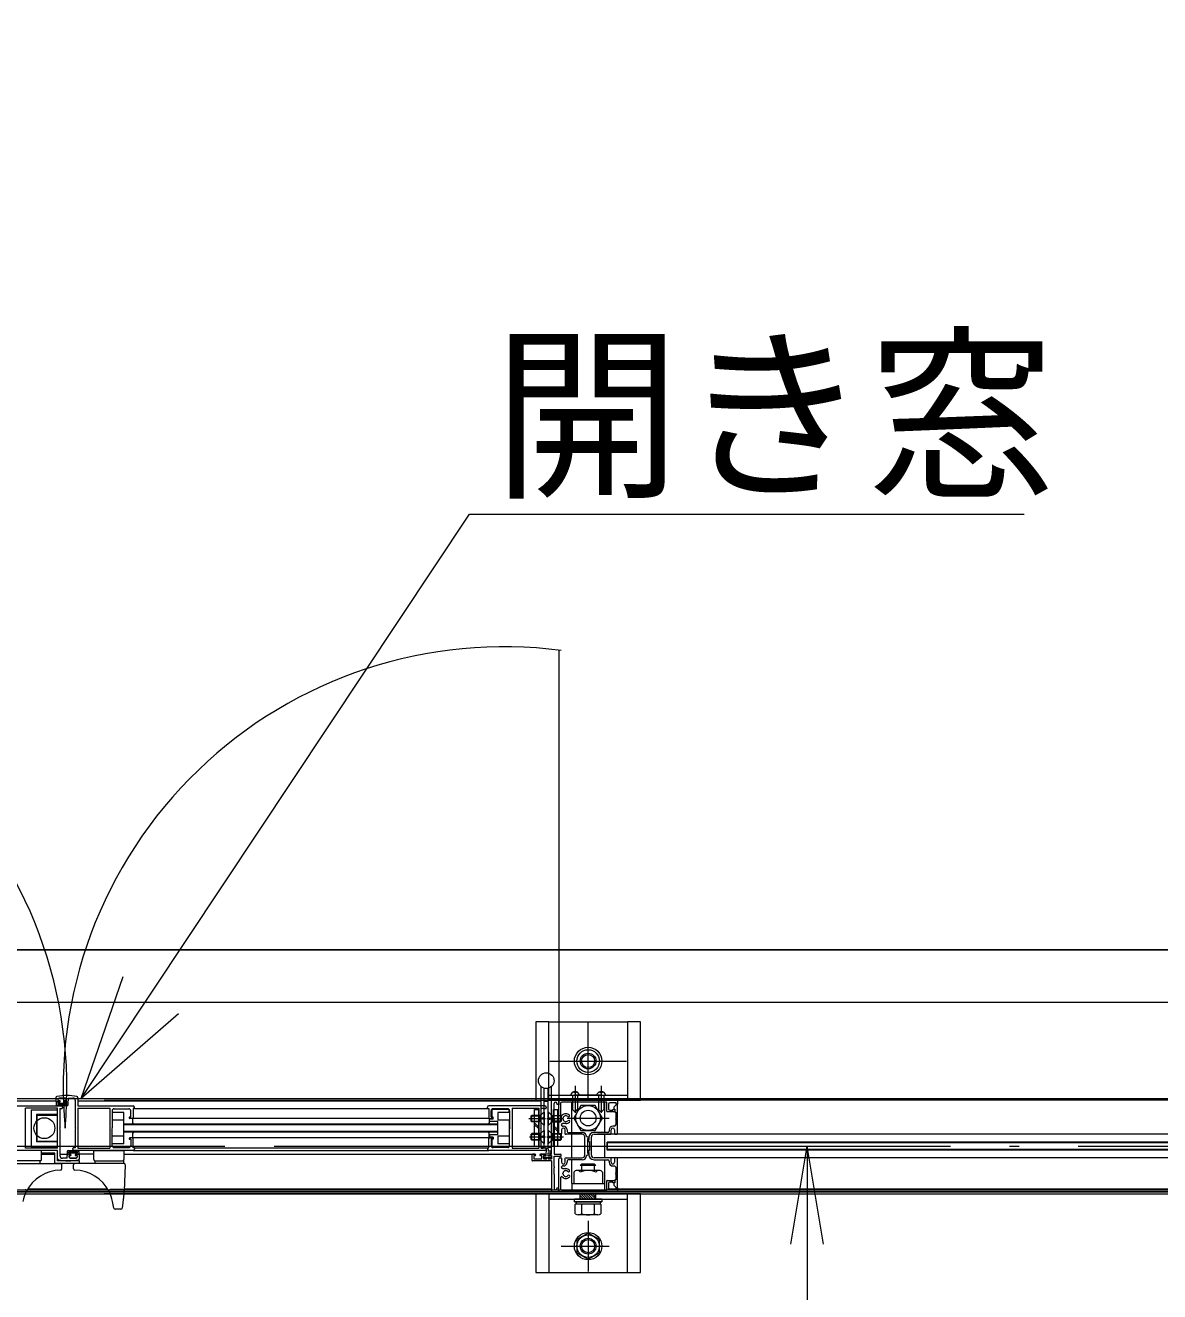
# Model space of a CAD drawing. Header units: millimetres. Extents: x -13466 to 37833, y -11727 to 34084.
# Drawn here: x 8202 to 9069, y 14027 to 14995 of the extents above; entities that cross this region are included whole.
import ezdxf

# ---------------------------------------------------------------- set-up
doc = ezdxf.new("R2010")
doc.units = ezdxf.units.MM
doc.header["$LTSCALE"] = 30
doc.header["$PDSIZE"] = 300
doc.linetypes.add('SXF_一点短鎖線', pattern=[9.25, 6, -1.5, 0.25, -1.5])
for name, color, linetype, lineweight in [('D-BMK', 2, 'SXF_一点短鎖線', 13), ('D-STR-DIM', 7, 'Continuous', 13), ('D-STR-HTXT', 7, 'Continuous', 13), ('D-STR-STR1', 2, 'Continuous', 13), ('D-STR-TXT', 7, 'Continuous', 13)]:
    doc.layers.add(name, color=color, linetype=linetype, lineweight=lineweight)
doc.styles.add('MS ゴシック', font='MS Gothic.ttf')
doc.dimstyles.new('DIM-30-F', dxfattribs={"dimscale": 30, "dimtxt": 3.5, "dimasz": 2.5, "dimexe": 0, "dimexo": 2, "dimgap": 0.8, "dimtad": 1, "dimdec": 0, "dimzin": 0, "dimdsep": 46, "dimtxsty": 'MS ゴシック', "dimblk": 'OPEN', "dimcen": 0.1, "dimaunit": 1, "dimadec": 4, "dimazin": 0, "dimtfac": 1, "dimtdec": 0, "dimtmove": 2, "dimatfit": 3, "dimldrblk": 'OPEN', "dimfxl": 1, "dimtolj": 1, "dimtzin": 0, "dimlwd": -1, "dimlwe": -1, "dimarcsym": 2})

# ---------------------------------------------------------------- blocks, each defined once
blk = doc.blocks.new('_Open')
at = {"color": 0, "linetype": 'ByBlock', "lineweight": -2}
for p, q in [((-1, 0.167), (0, 0)), ((-1, -0.167), (0, 0)), ((0, 0), (-1, 0))]:
    blk.add_line(p, q, dxfattribs=at)
blk = doc.blocks.new('*D20')
at = {"layer": 'D-STR-DIM', "color": 0, "transparency": 16777216}
for p, q in [((8743.3, 12827.45), (8769.9, 12881.24)), ((8837.13, 12848), (9599.08, 12471.25)), ((9692.9, 12491.8), (9666.31, 12438.01))]:
    blk.add_line(p, q, dxfattribs=at)
at = {"layer": 'Defpoints', "color": 0, "transparency": 16777216}
for p in [(8769.9, 12881.24), (9666.31, 12438.01), (9666.31, 12438.01)]:
    blk.add_point(p, dxfattribs=at)
at = {"layer": 'D-STR-DIM', "color": 0, "transparency": 16777216, "xscale": 75, "yscale": 75, "zscale": 75}
for p, rotation in [((8769.9, 12881.24), 153.6900675261025), ((9666.31, 12438.01), 333.6900675261025)]:
    blk.add_blockref('_Open', p, dxfattribs=dict(at, rotation=rotation))
at = {"layer": 'D-STR-DIM', "color": 0, "transparency": 16777216, "insert": (9252.01, 12728.2), "char_height": 105, "width": 46998.7126, "attachment_point": 5, "rotation": 333.69007, "style": 'MS ゴシック'}
blk.add_mtext('\\A1;R1000', dxfattribs=at)
blk = doc.blocks.new('*D21')
at = {"layer": 'D-STR-DIM', "color": 0, "transparency": 16777216}
for p, q in [((8392.31, 13062.4), (8799.83, 13062.4)), ((8799.83, 11713.01), (8799.83, 12987.4)), ((8784.91, 11638.01), (8799.83, 11638.01))]:
    blk.add_line(p, q, dxfattribs=at)
at = {"layer": 'Defpoints', "color": 0, "transparency": 16777216}
for p in [(8332.31, 13062.4), (8799.83, 13062.4), (8724.91, 11638.01)]:
    blk.add_point(p, dxfattribs=at)
at = {"layer": 'D-STR-DIM', "color": 0, "transparency": 16777216, "xscale": 75, "yscale": 75, "zscale": 75}
for p, rotation in [((8799.83, 13062.4), 90), ((8799.83, 11638.01), 270)]:
    blk.add_blockref('_Open', p, dxfattribs=dict(at, rotation=rotation))
at = {"layer": 'D-STR-DIM', "color": 0, "transparency": 16777216, "insert": (8723.33, 12350.2), "char_height": 105, "width": 40711.0964, "attachment_point": 5, "rotation": 90, "style": 'MS ゴシック'}
blk.add_mtext('\\A1;1424', dxfattribs=at)
blk = doc.blocks.new('*D22')
at = {"layer": 'D-STR-DIM', "color": 0, "transparency": 16777216}
for p, q in [((8392.31, 14138.01), (8799.83, 14138.01)), ((8799.83, 14063.01), (8799.83, 13137.4)), ((8392.31, 13062.4), (8799.83, 13062.4))]:
    blk.add_line(p, q, dxfattribs=at)
at = {"layer": 'Defpoints', "color": 0, "transparency": 16777216}
for p in [(8332.31, 14138.01), (8332.31, 13062.4), (8799.83, 13062.4)]:
    blk.add_point(p, dxfattribs=at)
at = {"layer": 'D-STR-DIM', "color": 0, "transparency": 16777216, "xscale": 75, "yscale": 75, "zscale": 75}
for p, rotation in [((8799.83, 14138.01), 90), ((8799.83, 13062.4), 270)]:
    blk.add_blockref('_Open', p, dxfattribs=dict(at, rotation=rotation))
at = {"layer": 'D-STR-DIM', "color": 0, "transparency": 16777216, "insert": (8723.33, 13600.2), "char_height": 105, "width": 38822.3745, "attachment_point": 5, "rotation": 90, "style": 'MS ゴシック'}
blk.add_mtext('\\A1;1076', dxfattribs=at)

msp = doc.modelspace()

# ---------------------------------------------------------------- linework, layer by layer
at = {"layer": 'D-BMK', "linetype": 'SXF_一点短鎖線'}
msp.add_line((5399.481, 14138.012), (10988.159, 14138.012), dxfattribs=at)
at = {"layer": 'D-STR-HTXT', "linetype": 'Continuous'}
for points in [[(8244.656, 14174.511), (8541.68, 14620.989), (8965.726, 14620.989)], [(6032.306, 14288.012), (10432.306, 14288.012), (10432.306, 11488.012), (6032.306, 11488.012), (6032.306, 14288.012)], [(8319.078, 14239.205), (8244.656, 14174.511), (8276.761, 14267.749)]]:
    msp.add_lwpolyline(points, dxfattribs=at)
at = {"layer": 'D-STR-STR1', "linetype": 'Continuous'}
for p, q in [((8609.806, 14516.777), (8609.806, 14169.513)), ((10432.306, 14288.012), (6032.306, 14288.012)), ((6072.307, 14248.012), (10392.307, 14248.012)), ((8596.306, 14137.013), (8596.306, 14183.541)), ((8598.806, 14137.013), (8598.806, 14182.203)), ((8601.806, 14137.013), (8601.806, 14182.203)), ((8604.306, 14137.013), (8604.306, 14183.541)), ((6227.007, 14174.511), (10262.306, 14174.511)), ((8225.306, 14172.313), (7870.306, 14172.313)), ((8225.306, 14174.955), (8225.306, 14172.513)), ((8225.606, 14171.213), (8225.606, 14169.713)), ((8226.106, 14171.713), (8228.106, 14171.713)), ((8228.106, 14171.713), (8226.106, 14171.713)), ((8226.806, 14170.513), (8226.806, 14169.913)), ((8233.406, 14170.513), (8226.806, 14170.513)), ((8227.106, 14172.713), (8227.106, 14173.913)), ((8227.106, 14172.713), (8227.106, 14173.913)), ((8228.106, 14172.713), (8227.106, 14172.713)), ((8227.106, 14172.713), (8228.106, 14172.713)), ((8227.906, 14174.713), (8232.306, 14174.713)), ((8232.306, 14174.713), (8227.906, 14174.713)), ((8232.106, 14172.713), (8233.106, 14172.713)), ((8233.106, 14172.713), (8232.106, 14172.713)), ((8232.106, 14171.713), (8234.106, 14171.713)), ((8232.106, 14171.713), (8233.806, 14171.713)), ((8233.106, 14173.913), (8233.106, 14172.713)), ((8233.106, 14172.713), (8233.106, 14173.913)), ((8233.406, 14170.513), (8233.406, 14169.913)), ((8234.606, 14174.713), (8234.606, 14172.513)), ((8234.606, 14174.713), (8238.306, 14174.713)), ((8234.606, 14169.713), (8234.606, 14171.213)), ((8240.306, 14152.013), (8240.306, 14172.713)), ((8242.106, 14174.955), (8242.106, 14168.713)), ((8596.306, 14172.313), (8242.106, 14172.313)), ((8262.306, 14173.013), (8652.306, 14173.013)), ((8598.806, 14172.313), (8601.806, 14172.313)), ((8604.306, 14131.713), (8604.306, 14172.513)), ((8609.306, 14173.013), (8604.806, 14173.013)), ((8606.306, 14159.471), (8606.306, 14170.513)), ((8608.306, 14170.513), (8608.306, 14170.013)), ((8609.806, 14147.813), (8609.806, 14172.713)), ((8609.806, 14171.513), (8609.806, 14172.513)), ((8610.106, 14173.013), (8654.506, 14173.013)), ((8611.206, 14170.613), (8611.206, 14162.145)), ((8646.606, 14171.613), (8612.206, 14171.613)), ((8612.306, 14173.013), (8652.306, 14173.013)), ((8619.806, 14148.413), (8619.806, 14171.613)), ((9460.106, 14173.012), (8639.356, 14173.012)), ((8644.806, 14171.613), (8644.806, 14148.413)), ((8646.606, 14164.613), (8646.606, 14171.613)), ((8653.806, 14171.013), (8648.806, 14171.013)), ((8653.806, 14170.013), (8653.806, 14171.013)), ((8654.806, 14172.713), (8654.806, 14170.013)), ((8184.306, 14168.713), (8229.306, 14168.713)), ((8202.106, 14136.513), (8202.106, 14166.913)), ((8226.506, 14166.913), (8202.106, 14166.913)), ((8206.506, 14165.713), (8226.506, 14165.713)), ((8206.506, 14165.713), (8206.506, 14137.713)), ((8226.506, 14162.213), (8210.506, 14162.213)), ((8210.506, 14162.213), (8210.506, 14141.213)), ((8211.006, 14161.713), (8226.506, 14161.713)), ((8211.006, 14141.713), (8211.006, 14161.713)), ((8226.506, 14136.513), (8226.506, 14166.913)), ((8233.606, 14168.713), (8226.606, 14168.713)), ((8233.406, 14169.913), (8226.806, 14169.913)), ((8228.306, 14166.713), (8229.806, 14166.713)), ((8228.306, 14166.713), (8228.306, 14152.013)), ((8230.306, 14167.713), (8230.306, 14167.213)), ((8242.106, 14168.713), (8284.306, 14168.713)), ((8242.106, 14166.913), (8266.506, 14166.913)), ((8242.106, 14166.913), (8242.106, 14136.513)), ((8266.506, 14166.913), (8266.506, 14136.513)), ((8268.306, 14165.013), (8268.306, 14152.013)), ((8277.306, 14163.713), (8268.306, 14163.713)), ((8269.806, 14166.513), (8281.006, 14166.513)), ((8277.306, 14139.713), (8277.306, 14163.713)), ((8282.506, 14160.213), (8282.506, 14165.013)), ((8285.306, 14166.713), (8284.306, 14166.713)), ((8284.306, 14166.713), (8284.306, 14159.713)), ((8285.306, 14166.713), (8285.306, 14167.713)), ((8285.306, 14166.713), (8555.306, 14166.713)), ((8555.306, 14166.713), (8555.306, 14167.713)), ((8555.306, 14166.713), (8556.306, 14166.713)), ((8599.306, 14168.713), (8556.306, 14168.713)), ((8556.306, 14166.713), (8556.306, 14159.713)), ((8558.106, 14160.213), (8558.106, 14165.013)), ((8571.806, 14166.013), (8558.606, 14166.013)), ((8558.606, 14166.013), (8558.606, 14160.213)), ((8570.806, 14166.513), (8559.606, 14166.513)), ((8571.806, 14163.713), (8563.306, 14163.713)), ((8563.306, 14163.713), (8563.306, 14157.713)), ((8571.806, 14163.713), (8571.806, 14166.013)), ((8572.306, 14165.013), (8572.306, 14152.013)), ((8574.106, 14166.913), (8594.506, 14166.913)), ((8574.106, 14166.913), (8574.106, 14136.513)), ((8588.806, 14161.013), (8589.306, 14161.513)), ((8588.806, 14157.013), (8588.806, 14161.013)), ((8588.806, 14161.013), (8596.006, 14161.013)), ((8596.006, 14161.513), (8589.306, 14161.513)), ((8589.306, 14156.513), (8589.306, 14161.513)), ((8591.306, 14138.013), (8591.306, 14166.013)), ((8591.306, 14166.013), (8594.506, 14166.013)), ((8594.506, 14166.913), (8594.506, 14136.513)), ((8594.506, 14138.013), (8594.506, 14166.013)), ((8596.006, 14161.513), (8598.506, 14164.013)), ((8596.006, 14156.513), (8596.006, 14161.513)), ((8596.306, 14152.013), (8596.306, 14166.913)), ((8596.306, 14166.913), (8597.806, 14166.913)), ((8597.806, 14166.913), (8597.806, 14166.713)), ((8597.806, 14166.713), (8599.806, 14166.713)), ((8598.506, 14164.013), (8598.806, 14164.013)), ((8598.506, 14164.013), (8598.506, 14159.513)), ((8598.806, 14164.013), (8598.806, 14159.513)), ((8600.306, 14167.713), (8600.306, 14167.213)), ((8601.806, 14159.513), (8601.806, 14164.013)), ((8602.106, 14164.013), (8601.806, 14164.013)), ((8604.606, 14161.513), (8602.106, 14164.013)), ((8602.106, 14159.513), (8602.106, 14164.013)), ((8604.606, 14161.513), (8611.306, 14161.513)), ((8604.606, 14161.513), (8604.606, 14156.513)), ((8611.806, 14161.013), (8604.606, 14161.013)), ((8605.906, 14166.013), (8609.106, 14166.013)), ((8605.906, 14138.013), (8605.906, 14166.013)), ((8608.306, 14170.013), (8609.306, 14170.013)), ((8609.106, 14138.013), (8609.106, 14166.013)), ((8609.806, 14164.013), (8609.806, 14169.513)), ((8611.806, 14161.013), (8611.306, 14161.513)), ((8611.306, 14161.513), (8611.306, 14156.513)), ((8611.806, 14161.013), (8611.806, 14157.013)), ((8615.306, 14161.513), (8614.806, 14161.206)), ((8615.806, 14161.206), (8615.306, 14161.513)), ((8622.306, 14164.013), (8620.306, 14166.013)), ((8626.818, 14168.913), (8621.329, 14159.413)), ((8622.306, 14164.013), (8624.306, 14166.013)), ((8637.795, 14168.913), (8626.818, 14168.913)), ((8643.284, 14159.413), (8637.795, 14168.913)), ((8642.306, 14164.013), (8640.306, 14166.013)), ((8642.306, 14164.013), (8644.306, 14166.013)), ((8652.406, 14164.313), (8646.906, 14164.313)), ((8647.806, 14170.013), (8647.806, 14166.513)), ((8648.806, 14165.513), (8651.206, 14165.513)), ((8651.206, 14165.513), (8651.206, 14166.013)), ((8651.206, 14166.013), (8652.706, 14166.013)), ((8654.006, 14169.913), (8651.906, 14167.813)), ((8651.906, 14167.813), (8651.906, 14166.213)), ((8651.906, 14166.213), (8652.806, 14166.213)), ((8652.706, 14166.013), (8652.706, 14164.613)), ((8652.806, 14166.213), (8652.806, 14163.913)), ((8652.806, 14163.913), (8653.406, 14163.913)), ((8653.406, 14163.913), (8653.406, 14159.471)), ((8654.806, 14170.013), (8653.806, 14170.013)), ((8654.806, 14169.913), (8654.006, 14169.913)), ((8654.806, 14147.813), (8654.806, 14169.913)), ((8228.306, 14152.013), (8228.006, 14151.713)), ((8228.306, 14151.413), (8228.006, 14151.713)), ((8228.306, 14151.413), (8228.306, 14130.713)), ((8240.306, 14152.013), (8240.606, 14151.713)), ((8240.306, 14151.413), (8240.606, 14151.713)), ((8240.306, 14136.713), (8240.306, 14151.413)), ((8268.306, 14152.013), (8268.006, 14151.713)), ((8268.306, 14151.413), (8268.006, 14151.713)), ((8277.306, 14157.713), (8268.306, 14157.713)), ((8268.306, 14138.413), (8268.306, 14151.413)), ((8563.306, 14154.713), (8277.306, 14154.713)), ((8563.306, 14154.213), (8277.306, 14154.213)), ((8282.506, 14160.213), (8281.806, 14160.213)), ((8283.806, 14159.213), (8281.806, 14159.213)), ((8556.806, 14159.213), (8283.806, 14159.213)), ((8284.006, 14159.213), (8284.006, 14155.713)), ((8556.606, 14159.254), (8556.606, 14155.713)), ((8556.806, 14159.213), (8558.806, 14159.213)), ((8556.806, 14156.713), (8556.806, 14158.713)), ((8559.606, 14158.713), (8556.806, 14158.713)), ((8563.306, 14156.713), (8556.806, 14156.713)), ((8558.106, 14160.213), (8558.806, 14160.213)), ((8559.606, 14160.213), (8558.606, 14160.213)), ((8559.606, 14158.713), (8559.606, 14160.213)), ((8571.806, 14157.713), (8563.306, 14157.713)), ((8563.306, 14146.713), (8563.306, 14156.713)), ((8563.306, 14148.713), (8563.306, 14154.713)), ((8571.806, 14157.713), (8571.806, 14145.713)), ((8572.306, 14152.013), (8572.606, 14151.713)), ((8572.306, 14151.413), (8572.606, 14151.713)), ((8572.306, 14138.413), (8572.306, 14151.413)), ((8587.019, 14159.013), (8599.806, 14159.013)), ((8588.806, 14157.013), (8596.006, 14157.013)), ((8588.806, 14157.013), (8589.306, 14156.513)), ((8596.006, 14156.513), (8589.306, 14156.513)), ((8591.306, 14155.689), (8594.506, 14152.489)), ((8591.306, 14154.275), (8594.506, 14151.075)), ((8596.006, 14156.513), (8598.506, 14154.013)), ((8596.306, 14152.013), (8596.006, 14151.713)), ((8596.306, 14151.413), (8596.006, 14151.713)), ((8596.306, 14136.513), (8596.306, 14151.413)), ((8598.806, 14159.513), (8597.306, 14159.513)), ((8597.306, 14158.513), (8597.306, 14159.513)), ((8598.806, 14158.513), (8597.306, 14158.513)), ((8598.506, 14158.513), (8598.506, 14154.013)), ((8598.506, 14154.013), (8598.806, 14154.013)), ((8598.806, 14158.513), (8598.806, 14154.013)), ((8600.772, 14159.013), (8613.411, 14159.013)), ((8601.806, 14159.513), (8603.306, 14159.513)), ((8601.806, 14154.013), (8601.806, 14158.513)), ((8601.806, 14158.513), (8603.306, 14158.513)), ((8602.106, 14154.013), (8601.806, 14154.013)), ((8602.106, 14154.013), (8602.106, 14158.513)), ((8604.606, 14156.513), (8602.106, 14154.013)), ((8603.306, 14159.513), (8603.306, 14158.513)), ((8611.806, 14157.013), (8604.606, 14157.013)), ((8604.606, 14156.513), (8611.306, 14156.513)), ((8609.106, 14150.664), (8605.906, 14153.864)), ((8609.106, 14149.25), (8605.906, 14152.45)), ((8606.306, 14158.554), (8606.306, 14131.713)), ((8611.806, 14157.013), (8611.306, 14156.513)), ((8613.113, 14159.513), (8612.806, 14159.013)), ((8612.806, 14159.013), (8613.113, 14158.513)), ((8615.306, 14155.263), (8612.831, 14155.263)), ((8612.831, 14153.213), (8613.406, 14153.213)), ((8614.806, 14156.819), (8615.306, 14156.513)), ((8615.306, 14156.513), (8615.806, 14156.819)), ((8616.306, 14159.413), (8648.306, 14159.413)), ((8616.306, 14159.413), (8648.306, 14159.413)), ((8621.329, 14159.413), (8626.818, 14149.913)), ((8637.795, 14149.913), (8643.284, 14159.413)), ((8652.406, 14153.213), (8651.206, 14153.213)), ((8653.406, 14158.554), (8653.406, 14154.213)), ((8226.506, 14141.213), (8210.506, 14141.213)), ((8211.006, 14141.713), (8226.506, 14141.713)), ((8277.306, 14145.713), (8268.306, 14145.713)), ((8563.306, 14149.213), (8277.306, 14149.213)), ((8563.306, 14148.713), (8277.306, 14148.713)), ((8283.806, 14144.213), (8281.806, 14144.213)), ((8282.506, 14143.213), (8281.806, 14143.213)), ((8282.506, 14143.213), (8282.506, 14138.413)), ((8556.806, 14144.213), (8283.806, 14144.213)), ((8284.006, 14147.713), (8284.006, 14144.213)), ((8284.306, 14136.713), (8284.306, 14143.713)), ((8556.306, 14136.713), (8556.306, 14143.713)), ((8556.606, 14144.171), (8556.606, 14147.713)), ((8556.806, 14146.713), (8556.806, 14144.713)), ((8563.306, 14146.713), (8556.806, 14146.713)), ((8559.606, 14144.713), (8556.806, 14144.713)), ((8556.806, 14144.213), (8558.806, 14144.213)), ((8558.106, 14143.213), (8558.806, 14143.213)), ((8558.106, 14143.213), (8558.106, 14138.413)), ((8558.606, 14143.213), (8558.606, 14137.413)), ((8559.606, 14143.213), (8558.606, 14143.213)), ((8559.606, 14144.713), (8559.606, 14143.213)), ((8571.806, 14145.713), (8563.306, 14145.713)), ((8563.306, 14145.713), (8563.306, 14139.713)), ((8587.39, 14145.013), (8599.806, 14145.013)), ((8588.806, 14147.013), (8589.306, 14147.513)), ((8588.806, 14143.013), (8588.806, 14147.013)), ((8588.806, 14147.013), (8596.006, 14147.013)), ((8588.806, 14143.013), (8596.006, 14143.013)), ((8588.806, 14143.013), (8589.306, 14142.513)), ((8596.006, 14147.513), (8589.306, 14147.513)), ((8589.306, 14142.513), (8589.306, 14147.513)), ((8596.006, 14142.513), (8589.306, 14142.513)), ((8596.006, 14147.513), (8598.506, 14150.013)), ((8596.006, 14142.513), (8596.006, 14147.513)), ((8596.006, 14142.513), (8598.506, 14140.013)), ((8598.806, 14145.513), (8597.306, 14145.513)), ((8597.306, 14144.513), (8597.306, 14145.513)), ((8598.806, 14144.513), (8597.306, 14144.513)), ((8598.506, 14150.013), (8598.806, 14150.013)), ((8598.506, 14150.013), (8598.506, 14145.513)), ((8598.506, 14144.513), (8598.506, 14140.013)), ((8598.806, 14150.013), (8598.806, 14145.513)), ((8598.806, 14144.513), (8598.806, 14140.013)), ((8600.772, 14145.013), (8613.411, 14145.013)), ((8601.806, 14145.513), (8601.806, 14150.013)), ((8602.106, 14150.013), (8601.806, 14150.013)), ((8601.806, 14145.513), (8603.306, 14145.513)), ((8601.806, 14140.013), (8601.806, 14144.513)), ((8601.806, 14144.513), (8603.306, 14144.513)), ((8604.606, 14147.513), (8602.106, 14150.013)), ((8602.106, 14145.513), (8602.106, 14150.013)), ((8602.106, 14140.013), (8602.106, 14144.513)), ((8604.606, 14142.513), (8602.106, 14140.013)), ((8603.306, 14145.513), (8603.306, 14144.513)), ((8604.606, 14147.513), (8611.306, 14147.513)), ((8604.606, 14147.513), (8604.606, 14142.513)), ((8611.806, 14147.013), (8604.606, 14147.013)), ((8611.806, 14143.013), (8604.606, 14143.013)), ((8604.606, 14142.513), (8611.306, 14142.513)), ((8611.406, 14147.013), (8610.606, 14147.013)), ((8611.806, 14147.013), (8611.306, 14147.513)), ((8611.306, 14147.513), (8611.306, 14142.513)), ((8611.806, 14143.013), (8611.306, 14142.513)), ((8611.806, 14147.013), (8611.806, 14143.013)), ((8612.006, 14150.413), (8612.006, 14148.013)), ((8612.006, 14148.013), (8612.206, 14148.013)), ((8612.206, 14148.013), (8612.206, 14147.813)), ((8614.606, 14148.013), (8614.806, 14148.013)), ((8614.606, 14147.813), (8614.606, 14148.013)), ((8614.806, 14148.013), (8614.806, 14150.413)), ((8627.806, 14147.013), (8615.406, 14147.013)), ((8616.206, 14150.413), (8616.206, 14149.213)), ((8617.006, 14148.413), (8627.806, 14148.413)), ((8619.806, 14129.013), (8619.806, 14147.013)), ((8626.818, 14149.913), (8637.795, 14149.913)), ((8629.806, 14138.471), (8629.806, 14145.013)), ((8631.206, 14145.013), (8632.806, 14145.013)), ((8631.806, 14143.513), (8631.806, 14138.013)), ((8632.806, 14143.513), (8631.806, 14143.513)), ((8632.506, 14143.013), (8632.506, 14141.513)), ((8632.806, 14143.013), (8632.506, 14143.013)), ((8632.506, 14141.513), (8633.406, 14141.513)), ((8632.806, 14145.013), (8632.806, 14143.513)), ((8632.806, 14144.413), (8632.806, 14143.013)), ((8633.406, 14141.513), (8633.406, 14134.513)), ((8634.806, 14138.471), (8634.806, 14145.013)), ((8647.406, 14148.413), (8636.806, 14148.413)), ((8636.806, 14147.013), (8649.206, 14147.013)), ((9460.606, 14147.012), (8639.356, 14147.012)), ((8644.806, 14147.013), (8644.806, 14129.013)), ((8648.406, 14150.413), (8648.406, 14149.413)), ((8649.806, 14148.013), (8649.806, 14150.413)), ((8650.006, 14148.013), (8649.806, 14148.013)), ((8650.006, 14147.813), (8650.006, 14148.013)), ((8652.406, 14148.013), (8652.406, 14147.813)), ((8652.606, 14148.013), (8652.406, 14148.013)), ((8652.606, 14150.413), (8652.606, 14148.013)), ((8653.206, 14147.013), (8654.006, 14147.013)), ((8226.506, 14134.713), (8184.306, 14134.713)), ((8214.306, 14134.713), (8191.306, 14134.713)), ((8226.506, 14136.513), (8202.106, 14136.513)), ((8206.506, 14137.713), (8226.506, 14137.713)), ((8214.306, 14132.713), (8214.306, 14134.713)), ((8214.306, 14127.713), (8214.306, 14134.713)), ((8224.506, 14132.713), (8214.306, 14132.713)), ((8214.306, 14131.713), (8224.506, 14131.713)), ((8224.506, 14124.713), (8224.506, 14132.713)), ((8226.506, 14128.471), (8226.506, 14134.713)), ((8226.506, 14126.713), (8226.506, 14134.713)), ((8228.306, 14131.713), (8235.206, 14131.713)), ((8234.006, 14133.713), (8234.006, 14132.213)), ((8236.506, 14131.713), (8234.506, 14131.713)), ((8236.506, 14131.713), (8234.806, 14131.713)), ((8235.006, 14134.713), (8242.006, 14134.713)), ((8235.206, 14132.913), (8235.206, 14133.513)), ((8235.206, 14133.513), (8241.806, 14133.513)), ((8235.206, 14132.913), (8241.806, 14132.913)), ((8238.306, 14135.713), (8238.306, 14136.213)), ((8240.306, 14136.713), (8238.806, 14136.713)), ((8284.306, 14134.713), (8239.306, 14134.713)), ((8242.506, 14131.713), (8240.506, 14131.713)), ((8240.506, 14131.713), (8242.506, 14131.713)), ((8241.806, 14132.913), (8241.806, 14133.513)), ((8242.106, 14136.513), (8266.506, 14136.513)), ((8243.006, 14132.213), (8243.006, 14133.713)), ((8254.306, 14131.713), (8243.306, 14131.713)), ((8254.306, 14134.713), (8277.306, 14134.713)), ((8254.306, 14127.713), (8254.306, 14134.713)), ((8277.306, 14139.713), (8268.306, 14139.713)), ((8269.806, 14136.913), (8281.006, 14136.913)), ((8277.306, 14134.713), (8277.306, 14127.713)), ((8277.306, 14131.713), (8589.806, 14131.713)), ((8285.306, 14136.713), (8284.306, 14136.713)), ((8284.306, 14134.713), (8556.306, 14134.713)), ((8285.306, 14136.713), (8555.306, 14136.713)), ((8285.306, 14136.713), (8285.306, 14135.713)), ((8555.306, 14136.713), (8555.306, 14135.713)), ((8555.306, 14136.713), (8556.306, 14136.713)), ((8599.306, 14134.713), (8556.306, 14134.713)), ((8571.806, 14137.413), (8558.606, 14137.413)), ((8570.806, 14136.913), (8559.606, 14136.913)), ((8571.806, 14139.713), (8563.306, 14139.713)), ((8571.806, 14139.713), (8571.806, 14137.413)), ((8574.106, 14136.513), (8594.506, 14136.513)), ((8589.806, 14131.713), (8591.806, 14131.713)), ((8589.806, 14131.713), (8591.806, 14131.713)), ((8591.806, 14131.713), (8589.806, 14131.713)), ((8591.306, 14138.013), (8594.506, 14138.013)), ((8599.306, 14131.713), (8595.806, 14131.713)), ((8596.106, 14131.713), (8598.106, 14131.713)), ((8598.806, 14137.013), (8596.306, 14137.013)), ((8596.306, 14136.513), (8597.806, 14136.513)), ((8597.806, 14136.513), (8597.806, 14136.713)), ((8597.806, 14136.713), (8599.806, 14136.713)), ((8598.506, 14140.013), (8598.806, 14140.013)), ((8600.306, 14135.713), (8600.306, 14136.213)), ((8600.31, 14130.613), (8600.442, 14136.213)), ((8601.294, 14136.213), (8600.442, 14136.213)), ((8601.558, 14132.713), (8601.476, 14130.613)), ((8603.551, 14132.713), (8601.558, 14132.713)), ((8601.744, 14135.93), (8601.833, 14134.213)), ((8602.106, 14140.013), (8601.806, 14140.013)), ((8604.306, 14137.013), (8601.806, 14137.013)), ((8603.187, 14134.213), (8601.833, 14134.213)), ((8604.306, 14131.713), (8603.306, 14131.713)), ((8603.955, 14133.507), (8603.591, 14134.007)), ((8606.306, 14131.713), (8611.306, 14131.713)), ((8629.806, 14131.013), (8629.806, 14137.554)), ((8631.806, 14138.013), (8631.806, 14132.513)), ((8631.806, 14132.513), (8632.806, 14132.513)), ((8632.506, 14134.513), (8632.506, 14133.013)), ((8633.406, 14134.513), (8632.506, 14134.513)), ((8632.506, 14133.013), (8632.806, 14133.013)), ((8632.806, 14133.013), (8632.806, 14131.613)), ((8632.806, 14132.513), (8632.806, 14131.013)), ((8634.806, 14131.013), (8634.806, 14137.554)), ((8646.806, 14135.013), (8646.806, 14141.013)), ((9469.806, 14141.012), (8646.806, 14141.012)), ((8646.806, 14140.951), (8646.806, 14135.013)), ((8646.806, 14140.951), (8646.806, 14135.013)), ((9469.806, 14140.512), (8646.806, 14140.512)), ((9469.806, 14135.512), (8646.806, 14135.512)), ((9469.806, 14135.012), (8646.806, 14135.012)), ((8191.332, 14124.713), (8228.806, 14124.713)), ((8213.306, 14126.713), (8192.306, 14126.713)), ((8213.306, 14124.713), (8213.306, 14126.713)), ((8243.306, 14124.713), (8224.506, 14124.713)), ((8243.306, 14126.713), (8226.506, 14126.713)), ((8229.806, 14120.707), (8229.806, 14123.713)), ((8234.006, 14128.713), (8230.306, 14128.713)), ((8234.006, 14128.713), (8234.006, 14130.913)), ((8236.506, 14130.713), (8235.506, 14130.713)), ((8235.506, 14130.713), (8236.506, 14130.713)), ((8235.506, 14129.513), (8235.506, 14130.713)), ((8235.506, 14130.713), (8235.506, 14129.513)), ((8240.706, 14128.713), (8236.306, 14128.713)), ((8236.306, 14128.713), (8240.706, 14128.713)), ((8238.806, 14120.707), (8238.806, 14123.713)), ((8277.281, 14124.713), (8239.806, 14124.713)), ((8240.506, 14130.713), (8241.506, 14130.713)), ((8241.506, 14130.713), (8240.506, 14130.713)), ((8241.506, 14130.713), (8241.506, 14129.513)), ((8241.506, 14130.713), (8241.506, 14129.513)), ((8243.306, 14128.471), (8243.306, 14130.913)), ((8243.306, 14124.713), (8243.306, 14126.713)), ((8255.306, 14126.713), (8276.306, 14126.713)), ((8255.306, 14124.713), (8255.306, 14126.713)), ((8277.306, 14124.713), (8277.306, 14127.713)), ((8278.281, 14123.688), (8277.567, 14103.517)), ((8589.306, 14131.213), (8589.306, 14127.213)), ((8604.306, 14126.713), (8589.806, 14126.713)), ((8591.806, 14130.713), (8590.806, 14130.713)), ((8590.806, 14130.713), (8590.806, 14128.213)), ((8590.806, 14128.213), (8596.806, 14128.213)), ((8596.806, 14130.713), (8595.806, 14130.713)), ((8596.806, 14128.213), (8596.806, 14130.713)), ((8599.306, 14130.713), (8598.306, 14130.713)), ((8598.306, 14130.713), (8598.306, 14128.213)), ((8598.306, 14129.213), (8598.306, 14130.113)), ((8598.306, 14129.213), (8604.306, 14129.213)), ((8598.306, 14128.213), (8600.806, 14128.213)), ((8598.806, 14130.613), (8600.31, 14130.613)), ((8600.806, 14128.213), (8600.806, 14129.213)), ((8600.806, 14129.213), (8601.806, 14129.213)), ((8601.476, 14130.613), (8603.806, 14130.613)), ((8601.806, 14129.213), (8601.806, 14128.213)), ((8601.806, 14128.213), (8604.306, 14128.213)), ((8604.306, 14130.713), (8603.306, 14130.713)), ((8604.306, 14130.713), (8604.306, 14128.213)), ((8604.306, 14126.713), (8604.306, 14103.513)), ((8606.306, 14130.213), (8611.306, 14130.213)), ((8606.306, 14122.513), (8606.306, 14130.213)), ((8609.806, 14103.313), (8609.806, 14128.213)), ((8610.606, 14129.013), (8611.406, 14129.013)), ((8611.806, 14130.779), (8611.806, 14131.213)), ((8612.006, 14128.013), (8612.006, 14125.613)), ((8612.206, 14128.013), (8612.006, 14128.013)), ((8612.206, 14128.213), (8612.206, 14128.013)), ((8613.406, 14122.813), (8612.831, 14122.813)), ((8614.606, 14128.013), (8614.606, 14128.213)), ((8614.806, 14128.013), (8614.606, 14128.013)), ((8614.806, 14125.613), (8614.806, 14128.013)), ((8615.406, 14129.013), (8627.806, 14129.013)), ((8616.206, 14126.813), (8616.206, 14125.613)), ((8627.806, 14127.613), (8617.006, 14127.613)), ((8619.806, 14109.413), (8619.806, 14127.613)), ((8626.306, 14123.212), (8627.306, 14124.212)), ((8638.306, 14123.212), (8626.306, 14123.212)), ((8637.306, 14124.212), (8627.306, 14124.212)), ((8627.306, 14124.212), (8627.306, 14118.438)), ((8632.806, 14131.013), (8631.206, 14131.013)), ((8649.206, 14129.013), (8636.806, 14129.013)), ((8636.806, 14127.613), (8647.406, 14127.613)), ((8638.306, 14123.212), (8637.306, 14124.212)), ((8637.306, 14118.438), (8637.306, 14124.212)), ((9460.606, 14129.012), (8639.356, 14129.012)), ((8644.806, 14127.613), (8644.806, 14109.413)), ((8648.406, 14126.613), (8648.406, 14125.613)), ((8649.806, 14128.013), (8650.006, 14128.013)), ((8649.806, 14125.613), (8649.806, 14128.013)), ((8650.006, 14128.013), (8650.006, 14128.213)), ((8651.206, 14122.813), (8652.406, 14122.813)), ((8652.406, 14128.213), (8652.406, 14128.013)), ((8652.406, 14128.013), (8652.606, 14128.013)), ((8652.606, 14128.013), (8652.606, 14125.613)), ((8654.006, 14129.013), (8653.206, 14129.013)), ((8653.406, 14121.813), (8653.406, 14117.471)), ((8654.806, 14106.113), (8654.806, 14128.213)), ((8606.306, 14117.471), (8606.306, 14121.313)), ((8606.306, 14116.554), (8606.306, 14105.513)), ((8611.206, 14113.88), (8611.206, 14105.413)), ((8613.113, 14117.513), (8612.806, 14117.013)), ((8612.806, 14117.013), (8613.113, 14116.513)), ((8612.831, 14120.763), (8615.306, 14120.763)), ((8615.306, 14119.513), (8614.806, 14119.206)), ((8614.806, 14114.819), (8615.306, 14114.513)), ((8615.806, 14119.206), (8615.306, 14119.513)), ((8615.306, 14114.513), (8615.806, 14114.819)), ((8621.356, 14117.984), (8621.356, 14109.413)), ((8640.856, 14119.413), (8623.756, 14119.413)), ((8643.256, 14117.984), (8643.256, 14109.413)), ((8652.806, 14112.113), (8652.806, 14109.813)), ((8653.406, 14112.113), (8652.806, 14112.113)), ((8653.406, 14116.554), (8653.406, 14112.113)), ((6227.007, 14104.511), (10237.306, 14104.511)), ((6283.808, 14103.011), (10245.806, 14102.996)), ((8604.806, 14103.013), (7861.82, 14103.013)), ((8265.018, 14105.013), (8203.595, 14105.013)), ((8260.106, 14103.013), (8654.506, 14103.013)), ((8276.587, 14104.713), (8266.871, 14104.713)), ((8277.567, 14103.517), (8275.967, 14090.517)), ((8604.306, 14105.013), (8277.62, 14105.013)), ((8609.306, 14103.013), (8604.806, 14103.013)), ((8608.306, 14106.013), (8609.806, 14106.013)), ((8608.306, 14106.013), (8608.306, 14105.513)), ((8609.806, 14103.313), (8609.806, 14106.013)), ((8609.806, 14104.513), (8609.806, 14103.513)), ((8652.306, 14103.013), (8610.106, 14103.013)), ((8654.506, 14103.013), (8610.106, 14103.013)), ((8612.206, 14104.413), (8646.606, 14104.413)), ((8619.806, 14109.413), (8644.806, 14109.413)), ((8619.806, 14109.413), (8619.806, 14104.413)), ((8619.806, 14104.413), (8644.806, 14104.413)), ((9460.106, 14103.012), (8639.356, 14103.012)), ((8644.806, 14109.413), (8644.806, 14104.413)), ((8646.606, 14104.413), (8646.606, 14111.413)), ((8646.906, 14111.713), (8652.406, 14111.713)), ((9459.806, 14105.212), (8647.356, 14105.212)), ((8647.806, 14109.513), (8647.806, 14106.013)), ((8651.206, 14110.513), (8648.806, 14110.513)), ((8648.806, 14105.013), (8653.806, 14105.013)), ((8651.206, 14110.013), (8651.206, 14110.513)), ((8652.706, 14110.013), (8651.206, 14110.013)), ((8651.906, 14109.813), (8651.906, 14108.213)), ((8652.806, 14109.813), (8651.906, 14109.813)), ((8651.906, 14108.213), (8654.006, 14106.113)), ((8652.706, 14111.413), (8652.706, 14110.013)), ((8653.806, 14106.013), (8654.806, 14106.013)), ((8653.806, 14105.013), (8653.806, 14106.013)), ((8654.006, 14106.113), (8654.806, 14106.113)), ((8654.806, 14106.013), (8654.806, 14103.313)), ((7852.256, 14101.512), (8612.256, 14101.512)), ((8652.256, 14101.512), (8262.256, 14101.512)), ((8269.646, 14090.517), (8268.63, 14095.596)), ((8612.256, 14101.512), (8652.256, 14101.512)), ((8644.806, 14101.512), (9462.306, 14101.512)), ((8274.987, 14089.713), (8270.626, 14089.713))]:
    msp.add_line(p, q, dxfattribs=at)
at = {"layer": 'D-STR-STR1', "linetype": 'Continuous', "lineweight": 9}
for p, q in [((8602.306, 14233.012), (8592.306, 14233.012)), ((8592.306, 14233.012), (8592.306, 14173.012)), ((8602.306, 14173.012), (8602.306, 14233.012)), ((8602.306, 14233.012), (8662.306, 14233.012)), ((8632.306, 14183.674), (8632.306, 14232.351)), ((8632.306, 14173.012), (8632.306, 14230.34)), ((8662.306, 14233.012), (8662.306, 14173.012)), ((8672.306, 14233.012), (8662.306, 14233.012)), ((8672.306, 14173.012), (8672.306, 14233.012)), ((8602.968, 14203.012), (8661.645, 14203.012)), ((8622.306, 14184.121), (8622.306, 14163.333)), ((8642.306, 14184.121), (8642.306, 14163.333)), ((8592.306, 14173.012), (8672.306, 14173.012)), ((8602.306, 14177.012), (8662.306, 14177.012)), ((8662.306, 14173.012), (8602.306, 14173.012)), ((8610.106, 14173.012), (8654.506, 14173.012)), ((8618.806, 14177.012), (8625.806, 14177.012)), ((8619.306, 14177.012), (8625.306, 14177.012)), ((8620.306, 14177.012), (8620.306, 14166.012)), ((8642.806, 14177.012), (8621.806, 14177.012)), ((8624.306, 14177.012), (8624.306, 14166.012)), ((8638.806, 14177.012), (8645.806, 14177.012)), ((8639.306, 14177.012), (8645.306, 14177.012)), ((8640.306, 14177.012), (8640.306, 14166.012)), ((8644.306, 14177.012), (8644.306, 14166.012)), ((8622.306, 14164.012), (8620.306, 14166.012)), ((8622.306, 14164.012), (8624.306, 14166.012)), ((8642.306, 14164.012), (8640.306, 14166.012)), ((8642.306, 14164.012), (8644.306, 14166.012)), ((8602.306, 14101.512), (8592.306, 14101.512)), ((8592.306, 14101.512), (8592.306, 14041.512)), ((8602.306, 14101.512), (8602.306, 14041.512)), ((8662.306, 14101.512), (8602.306, 14101.512)), ((8602.306, 14097.512), (8662.306, 14097.512)), ((8621.806, 14095.512), (8621.806, 14097.512)), ((8642.806, 14097.512), (8621.806, 14097.512)), ((8642.806, 14095.512), (8621.806, 14095.512)), ((8621.806, 14095.512), (8642.806, 14095.512)), ((8642.106, 14095.512), (8622.506, 14095.512)), ((8622.506, 14086.245), (8622.506, 14093.512)), ((8642.106, 14093.512), (8622.506, 14093.512)), ((8623.106, 14095.512), (8623.106, 14093.512)), ((8641.506, 14095.512), (8623.106, 14095.512)), ((8626.306, 14097.512), (8626.306, 14101.512)), ((8626.306, 14100.271), (8627.306, 14099.271)), ((8626.306, 14098.503), (8627.297, 14097.512)), ((8626.833, 14101.512), (8627.306, 14101.039)), ((8627.306, 14101.039), (8628.306, 14100.039)), ((8627.306, 14099.271), (8628.306, 14098.271)), ((8627.306, 14093.512), (8627.306, 14086.245)), ((8628.306, 14100.039), (8630.833, 14097.512)), ((8628.306, 14098.271), (8629.065, 14097.512)), ((8628.601, 14101.512), (8632.306, 14097.807)), ((8630.368, 14101.512), (8632.306, 14099.574)), ((8632.136, 14101.512), (8632.306, 14101.342)), ((8632.306, 14101.342), (8636.136, 14097.512)), ((8632.306, 14099.574), (8634.368, 14097.512)), ((8632.306, 14097.807), (8632.601, 14097.512)), ((8633.904, 14101.512), (8636.306, 14099.11)), ((8635.672, 14101.512), (8636.306, 14100.878)), ((8636.306, 14100.878), (8637.306, 14099.878)), ((8636.306, 14099.11), (8637.306, 14098.11)), ((8637.306, 14099.878), (8638.306, 14098.878)), ((8637.306, 14098.11), (8637.904, 14097.512)), ((8637.306, 14086.245), (8637.306, 14093.512)), ((8637.44, 14101.512), (8638.306, 14100.645)), ((8638.306, 14097.512), (8638.306, 14101.512)), ((8641.506, 14095.512), (8641.506, 14093.512)), ((8642.106, 14093.512), (8642.106, 14086.245)), ((8642.806, 14097.512), (8642.806, 14095.512)), ((8662.306, 14041.512), (8662.306, 14101.512)), ((8672.306, 14101.512), (8662.306, 14101.512)), ((8672.306, 14041.512), (8672.306, 14101.512)), ((8639.806, 14085.387), (8624.806, 14085.387)), ((8632.306, 14080.851), (8632.306, 14042.174)), ((8632.306, 14071.512), (8623.646, 14066.512)), ((8623.646, 14066.512), (8623.646, 14056.512)), ((8640.967, 14066.512), (8632.306, 14071.512)), ((8640.967, 14056.512), (8640.967, 14066.512)), ((8611.815, 14061.512), (8648.439, 14061.512)), ((8623.646, 14056.512), (8632.306, 14051.512)), ((8632.306, 14051.512), (8640.967, 14056.512)), ((8592.306, 14041.512), (8602.306, 14041.512)), ((8602.306, 14041.512), (8662.306, 14041.512)), ((8662.306, 14041.512), (8672.306, 14041.512))]:
    msp.add_line(p, q, dxfattribs=at)
for centre, radius in [((8632.306, 14203.012), 10.5), ((8632.306, 14203.012), 8.66), ((8632.306, 14203.012), 6), ((8632.306, 14203.012), 5), ((8632.306, 14061.512), 10.5), ((8632.306, 14061.512), 8.66), ((8632.306, 14061.512), 6), ((8632.306, 14061.512), 5)]:
    msp.add_circle(centre, radius, dxfattribs=at)
at = {"layer": 'D-STR-STR1', "linetype": 'Continuous'}
for centre, radius in [((8600.306, 14188.013), 6), ((8632.306, 14159.413), 9.5), ((8632.306, 14159.413), 6), ((8216.506, 14151.713), 8)]:
    msp.add_circle(centre, radius, dxfattribs=at)
for centre, radius, start, end in [((7896.65, 14182.559), 337.081, 354.730155, 97.473482), ((8567.963, 14182.559), 337.081, 82.526518, 185.269845), ((8226.306, 14174.955), 1, 101.698288, 180), ((8226.106, 14172.513), 0.8, 180, 270), ((8226.106, 14171.213), 0.5, 90, 180), ((8233.706, 14139.213), 37.5, 78.302719, 101.697182), ((8227.906, 14173.913), 0.8, 90, 180), ((8227.906, 14173.913), 0.8, 90, 180), ((8228.106, 14172.213), 0.5, 270, 90), ((8228.106, 14172.213), 0.5, 0, 90), ((8228.106, 14172.213), 0.5, 270, 0), ((8232.106, 14172.213), 0.5, 90, 270), ((8232.106, 14172.213), 0.5, 90, 180), ((8232.106, 14172.213), 0.5, 180, 270), ((8232.306, 14173.913), 0.8, 0, 90), ((8232.306, 14173.913), 0.8, 0, 90), ((8233.806, 14172.513), 0.8, 270, 0), ((8234.106, 14171.213), 0.5, 0, 90), ((8238.306, 14172.713), 2, 0, 90), ((8241.106, 14174.955), 1, 0, 78.301895), ((8604.806, 14172.513), 0.5, 90.00174, 179.999115), ((8607.306, 14170.513), 1, 0, 180), ((8609.306, 14172.513), 0.5, 0.001755, 89.99826), ((8610.106, 14172.713), 0.3, 90, 180), ((8612.206, 14170.613), 1, 90, 180), ((8648.806, 14170.013), 1, 90, 180), ((8654.506, 14172.713), 0.3, 0, 90), ((8226.606, 14169.713), 1, 180, 270), ((8229.306, 14167.713), 1, 0, 90), ((8229.806, 14167.213), 0.5, 270, 0), ((8233.606, 14169.713), 1, 270, 0), ((8269.806, 14165.013), 1.5, 90, 180), ((8281.006, 14165.013), 1.5, 0, 90), ((8284.306, 14167.713), 1, 0, 90), ((8556.306, 14167.713), 1, 90, 180), ((8559.606, 14165.013), 1.5, 90, 180), ((8570.806, 14165.013), 1.5, 0, 90), ((8599.306, 14167.713), 1, 0, 90), ((8599.806, 14167.213), 0.5, 270, 0), ((8609.306, 14169.513), 0.5, 0.001755, 89.99826), ((8612.006, 14162.145), 0.8, 180, 316.491707), ((8615.306, 14159.013), 3.75, 44.477512, 136.491707), ((8615.306, 14159.013), 2.25, 102.839588, 167.160412), ((8615.306, 14159.013), 2.25, 44.477512, 77.160412), ((8617.447, 14161.115), 0.75, 224.477512, 44.477512), ((8646.906, 14164.613), 0.3, 180, 270), ((8648.806, 14166.513), 1, 180, 270), ((8652.406, 14164.613), 0.3, 270, 0), ((8281.806, 14159.713), 0.5, 90, 180), ((8281.806, 14159.713), 0.5, 180, 270), ((8283.806, 14159.713), 0.5, 270, 0), ((8285.006, 14155.713), 1, 180, 270), ((8555.606, 14155.713), 1, 270, 0), ((8556.806, 14159.713), 0.5, 180, 270), ((8558.806, 14159.713), 0.5, 0, 90), ((8558.806, 14159.713), 0.5, 270, 0), ((8606.106, 14159.013), 0.5, 113.576515, 246.423492), ((8606.506, 14159.013), 0.5, 113.578247, 246.421745), ((8612.831, 14154.238), 1.025, 90, 270), ((8613.406, 14150.413), 1.4, 0, 180), ((8615.306, 14159.013), 2.25, 192.839588, 257.160412), ((8613.406, 14150.413), 2.8, 0, 90), ((8615.306, 14159.013), 3.75, 270, 315.522488), ((8615.306, 14159.013), 2.25, 282.839588, 315.522488), ((8617.447, 14156.911), 0.75, 315.522488, 135.522488), ((8651.206, 14150.413), 2.8, 90, 180), ((8651.206, 14150.413), 1.4, 0, 180), ((8652.406, 14154.213), 1, 270, 0), ((8653.206, 14159.013), 0.5, 293.578178, 66.421822), ((8281.806, 14143.713), 0.5, 90, 180), ((8281.806, 14143.713), 0.5, 180, 270), ((8283.806, 14143.713), 0.5, 359.993011, 90), ((8285.006, 14147.713), 1, 90, 180), ((8555.606, 14147.713), 1, 0, 90), ((8556.806, 14143.713), 0.5, 90, 180), ((8558.806, 14143.713), 0.5, 0, 90), ((8558.806, 14143.713), 0.5, 270, 0), ((8610.606, 14147.813), 0.8, 180, 270), ((8611.406, 14147.813), 0.8, 270, 0), ((8615.406, 14147.813), 0.8, 180, 270), ((8617.006, 14149.213), 0.8, 180, 270), ((8627.806, 14145.013), 3.4, 0, 90), ((8627.806, 14145.013), 2, 0, 90), ((8636.806, 14144.413), 4, 90, 180), ((8636.806, 14145.013), 2, 90, 180), ((8647.406, 14149.413), 1, 270, 0), ((8649.206, 14147.813), 0.8, 270, 0), ((8653.206, 14147.813), 0.8, 180, 270), ((8654.006, 14147.813), 0.8, 270, 0), ((8235.006, 14133.713), 1, 90, 180), ((8234.506, 14132.213), 0.5, 180, 270), ((8234.806, 14130.913), 0.8, 90, 180), ((8236.506, 14131.213), 0.5, 270, 90), ((8236.506, 14131.213), 0.5, 0, 90), ((8238.806, 14136.213), 0.5, 90, 180), ((8239.306, 14135.713), 1, 179.996503, 270), ((8240.506, 14131.213), 0.5, 90, 270), ((8240.506, 14131.213), 0.5, 90, 180), ((8242.006, 14133.713), 1, 0, 90), ((8242.506, 14132.213), 0.5, 270, 0), ((8242.506, 14130.913), 0.8, 0, 90), ((8269.806, 14138.413), 1.5, 180, 270), ((8281.006, 14138.413), 1.5, 270, 0), ((8284.306, 14135.713), 1, 270, 0.003494), ((8556.306, 14135.713), 1, 180, 270), ((8559.606, 14138.413), 1.5, 180, 270), ((8570.806, 14138.413), 1.5, 270, 0), ((8589.806, 14131.213), 0.5, 90.00174, 179.998688), ((8591.806, 14131.213), 0.5, 270, 90), ((8595.806, 14131.213), 0.5, 90, 270), ((8599.306, 14135.713), 1, 270, 0), ((8599.306, 14131.213), 0.5, 270, 90), ((8599.806, 14136.213), 0.5, 0, 90), ((8601.294, 14135.713), 0.5, 25.7948, 90), ((8603.306, 14131.213), 0.5, 90, 270), ((8603.187, 14133.713), 0.5, 36.029175, 90), ((8603.551, 14133.213), 0.5, 270, 36.029175), ((8611.306, 14131.213), 0.5, 0.001312, 89.99826), ((8629.606, 14138.013), 0.5, 293.578178, 66.421822), ((8636.806, 14131.613), 4, 180, 270), ((8635.006, 14138.013), 0.5, 113.578178, 180), ((8635.006, 14138.013), 0.5, 180, 246.421822), ((8213.306, 14127.713), 1, 270, 0), ((8227.506, 14128.471), 1, 180, 258.301178), ((8234.906, 14164.213), 37.5, 258.302795, 281.697205), ((8230.306, 14130.713), 2, 180, 270), ((8228.806, 14123.713), 1, 0, 90), ((8236.306, 14129.513), 0.8, 180, 270), ((8236.306, 14129.513), 0.8, 180, 270), ((8236.506, 14131.213), 0.5, 270, 0), ((8239.806, 14123.713), 1, 90, 180), ((8240.506, 14131.213), 0.5, 180, 270), ((8240.706, 14129.513), 0.8, 270, 0), ((8240.706, 14129.513), 0.8, 270, 0), ((8242.306, 14128.471), 1, 281.694855, 0), ((8255.306, 14127.713), 1, 180, 270), ((8276.306, 14127.713), 1, 270, 0), ((8277.281, 14123.713), 1, 358.56781, 90), ((8589.806, 14127.213), 0.5, 180.001311, 269.998253), ((8598.806, 14130.113), 0.5, 90, 180), ((8603.806, 14130.113), 0.5, 0, 90), ((8606.306, 14122.213), 0.3, 270, 90), ((8606.306, 14121.613), 0.3, 270, 90), ((8610.606, 14128.213), 0.8, 90, 180), ((8611.306, 14130.713), 0.5, 270.001747, 359.998688), ((8611.406, 14128.213), 0.8, 0, 90), ((8612.831, 14121.788), 1.025, 90, 270), ((8613.406, 14125.613), 1.4, 180, 0), ((8613.406, 14125.613), 2.8, 270, 0), ((8615.406, 14128.213), 0.8, 90, 180), ((8617.006, 14126.813), 0.8, 90, 180), ((8627.806, 14131.013), 2, 270, 0), ((8627.806, 14131.013), 3.4, 270, 0), ((8636.806, 14131.013), 2, 180, 270), ((8647.406, 14126.613), 1, 0, 90), ((8651.206, 14125.613), 2.8, 180, 270), ((8649.206, 14128.213), 0.8, 0, 90), ((8651.206, 14125.613), 1.4, 180, 0), ((8653.206, 14128.213), 0.8, 90, 180), ((8652.406, 14121.813), 1, 0, 90), ((8654.006, 14128.213), 0.8, 0, 90), ((8229.401, 14089.713), 30, 91.098145, 153.152788), ((8228.806, 14120.707), 1, 271.098145, 0), ((8239.806, 14120.707), 1, 180, 268.901855), ((8239.212, 14089.713), 30, 26.847214, 88.901855), ((8606.506, 14117.013), 0.5, 113.578247, 246.421745), ((8612.006, 14113.88), 0.8, 43.508293, 180), ((8615.306, 14117.013), 3.75, 223.508293, 315.522488), ((8615.306, 14117.013), 2.25, 102.839588, 167.160412), ((8615.306, 14117.013), 2.25, 192.839588, 257.160412), ((8615.306, 14117.013), 3.75, 44.477512, 90), ((8615.306, 14117.013), 2.25, 44.477512, 77.160412), ((8615.306, 14117.013), 2.25, 282.839588, 315.522488), ((8617.447, 14119.115), 0.75, 224.477512, 44.477512), ((8617.447, 14114.911), 0.75, 315.522488, 135.522488), ((8623.831, 14116.555), 2.858, 30.000067, 149.999933), ((8632.306, 14106.101), 13.311, 63.208343, 116.791657), ((8640.781, 14116.555), 2.858, 30.000067, 149.999933), ((8653.206, 14117.013), 0.5, 293.578178, 66.421822), ((8229.401, 14089.713), 30, 153.152788, 168.690067), ((8201.742, 14103.713), 1, 333.152664, 90), ((8266.871, 14103.713), 1, 90, 206.847351), ((8239.212, 14089.713), 30, 11.309937, 26.847214), ((8276.587, 14103.713), 1, 348.689728, 90), ((8604.806, 14103.513), 0.5, 180, 270), ((8607.306, 14105.513), 1, 180, 0), ((8609.306, 14103.513), 0.5, 270.001747, 359.998688), ((8610.106, 14103.313), 0.3, 180, 270), ((8612.206, 14105.413), 1, 180, 270), ((8646.906, 14111.413), 0.3, 90, 180), ((8648.806, 14109.513), 1, 90, 180), ((8648.806, 14106.013), 1, 180, 270), ((8652.406, 14111.413), 0.3, 0, 90), ((8654.506, 14103.313), 0.3, 270, 0), ((8270.626, 14090.713), 1, 191.310272, 270), ((8274.987, 14090.713), 1, 270, 348.68956)]:
    msp.add_arc(centre, radius, start, end, dxfattribs=at)
at = {"layer": 'D-STR-STR1', "linetype": 'Continuous', "lineweight": 9}
for centre, radius, start, end in [((8622.306, 14175.957), 3.656, 16.785848, 163.214152), ((8620.866, 14177.432), 1.778, 35.879228, 98.547221), ((8623.667, 14177.568), 1.635, 74.971951, 146.344008), ((8642.306, 14175.957), 3.656, 16.785848, 163.214152), ((8640.866, 14177.432), 1.778, 35.879228, 98.547221), ((8643.667, 14177.568), 1.635, 74.971951, 146.344008), ((8624.906, 14089.173), 3.786, 230.661802, 309.338198), ((8632.306, 14100.387), 15, 250.528779, 289.471221), ((8639.706, 14089.173), 3.786, 230.661802, 309.338198)]:
    msp.add_arc(centre, radius, start, end, dxfattribs=at)

# ---------------------------------------------------------------- texts
at = {"layer": 'D-STR-TXT', "style": 'MS ゴシック'}
msp.add_text('開き窓', height=105, dxfattribs=at).set_placement((8559.608, 14644.479))

# ---------------------------------------------------------------- dimensions: what is measured, and where the dimension line sits
at = {"layer": 'D-STR-DIM'}
for p1, angle, picture, middle in [((8332.306, 14138.012), 270, '*D22', (8723.328, 13600.204)), ((8724.908, 11638.012), 90, '*D21', (8723.328, 12350.204))]:
    dim = msp.add_linear_dim(base=(8799.828, 13062.396), p1=p1, p2=(8332.306, 13062.396), angle=angle, dimstyle='DIM-30-F', dxfattribs=at)
    dim.commit()
    dim.dimension.update_dxf_attribs({"geometry": picture, "text_midpoint": middle})
dim = msp.add_linear_dim(base=(9666.306, 12438.012), p1=(8769.897, 12881.239), p2=(9666.306, 12438.012), angle=333.690068, text='R<>', dimstyle='DIM-30-F', dxfattribs=at)
dim.commit()
dim.dimension.update_dxf_attribs({"geometry": '*D20', "text_midpoint": (9252.008, 12728.201)})

doc.saveas('drawing.dxf')
